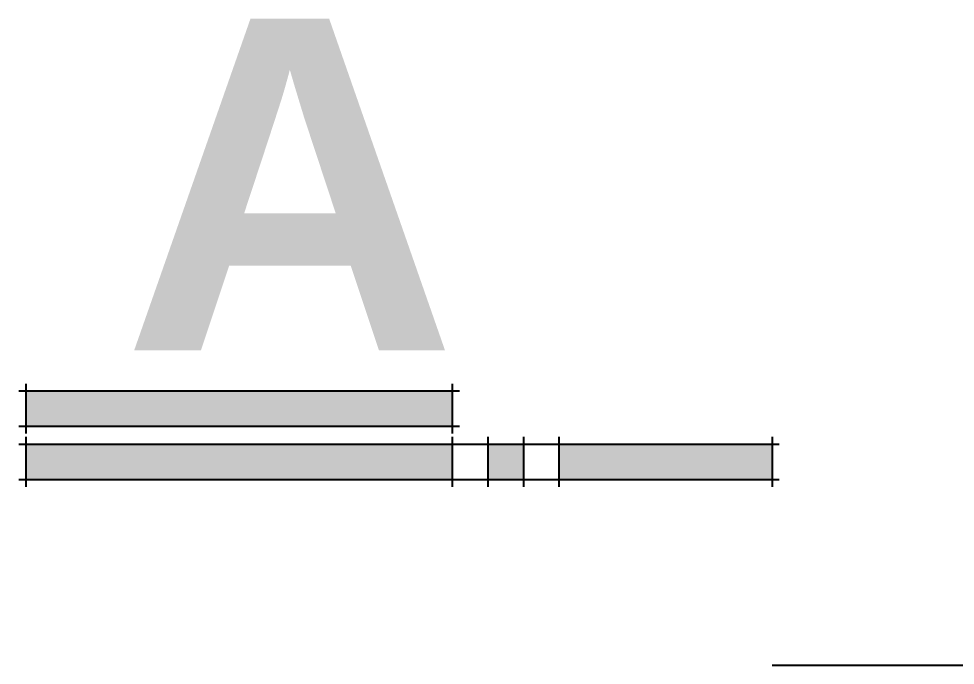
# Model space of a CAD drawing. Extents: x 130 to 509, y 87 to 225.
# Drawn here: x 477.942 to 479.919, y 149.128 to 150.493 of the extents above; entities that cross this region are included whole.
import ezdxf

# ---------------------------------------------------------------- set-up
doc = ezdxf.new("R2010")
doc.units = 0
doc.header["$LTSCALE"] = 7
doc.linetypes.add('ACAD_ISO05W100', pattern=[37.5, 24, -3, 0.5, -3, 0.5, -3, 0.5, -3])
doc.layers.add('CORTE', color=5, linetype='ACAD_ISO05W100')
doc.layers.add('CT', color=8, linetype='CONTINUOUS')
doc.styles.add('SANSSERIFBOLD', font='sasb____.pfb')

# ---------------------------------------------------------------- blocks, each defined once
blk = doc.blocks.new('CT')
at = {"layer": 'CT'}
for p, q in [((-2.12, 0.27), (-2.12, 0.13)), ((-0.92, 0.27), (-0.92, 0.13)), ((-2.14, 0.25), (-0.9, 0.25)), ((-2.14, 0.15), (-0.9, 0.15)), ((-2.12, 0.12), (-2.12, -0.02)), ((-0.92, 0.12), (-0.92, -0.02)), ((-0.82, 0.12), (-0.82, -0.02)), ((-0.72, 0.12), (-0.72, -0.02)), ((-0.62, 0.12), (-0.62, -0.02)), ((-0.02, 0.12), (-0.02, -0.02)), ((-2.14, 0.1), (0, 0.1)), ((-2.14, 0), (0, 0))]:
    blk.add_line(p, q, dxfattribs=at)
for points in [[(-2.12, 0.15), (-0.92, 0.15), (-2.12, 0.25), (-0.92, 0.25)], [(-2.12, 0), (-0.92, 0), (-2.12, 0.1), (-0.92, 0.1)], [(-0.82, 0), (-0.72, 0), (-0.82, 0.1), (-0.72, 0.1)], [(-0.62, 0), (-0.02, 0), (-0.62, 0.1), (-0.02, 0.1)]]:
    blk.add_solid(points, dxfattribs=at)

msp = doc.modelspace()

# ---------------------------------------------------------------- linework, layer by layer
at = {"layer": 'CORTE'}
msp.add_line((479.5324, 149.128), (507.2519, 149.128), dxfattribs=at)

# ---------------------------------------------------------------- block references
at = {"layer": 'CORTE', "xscale": 0.75, "yscale": 0.75, "zscale": 0.75}
msp.add_blockref('CT', (479.5474, 149.52), dxfattribs=at)

# ---------------------------------------------------------------- texts
at = {"layer": 'CORTE', "color": 4, "style": 'SANSSERIFBOLD'}
msp.add_text('A', height=0.7, dxfattribs=at).set_placement((478.1617, 149.793))

doc.saveas('drawing.dxf')
